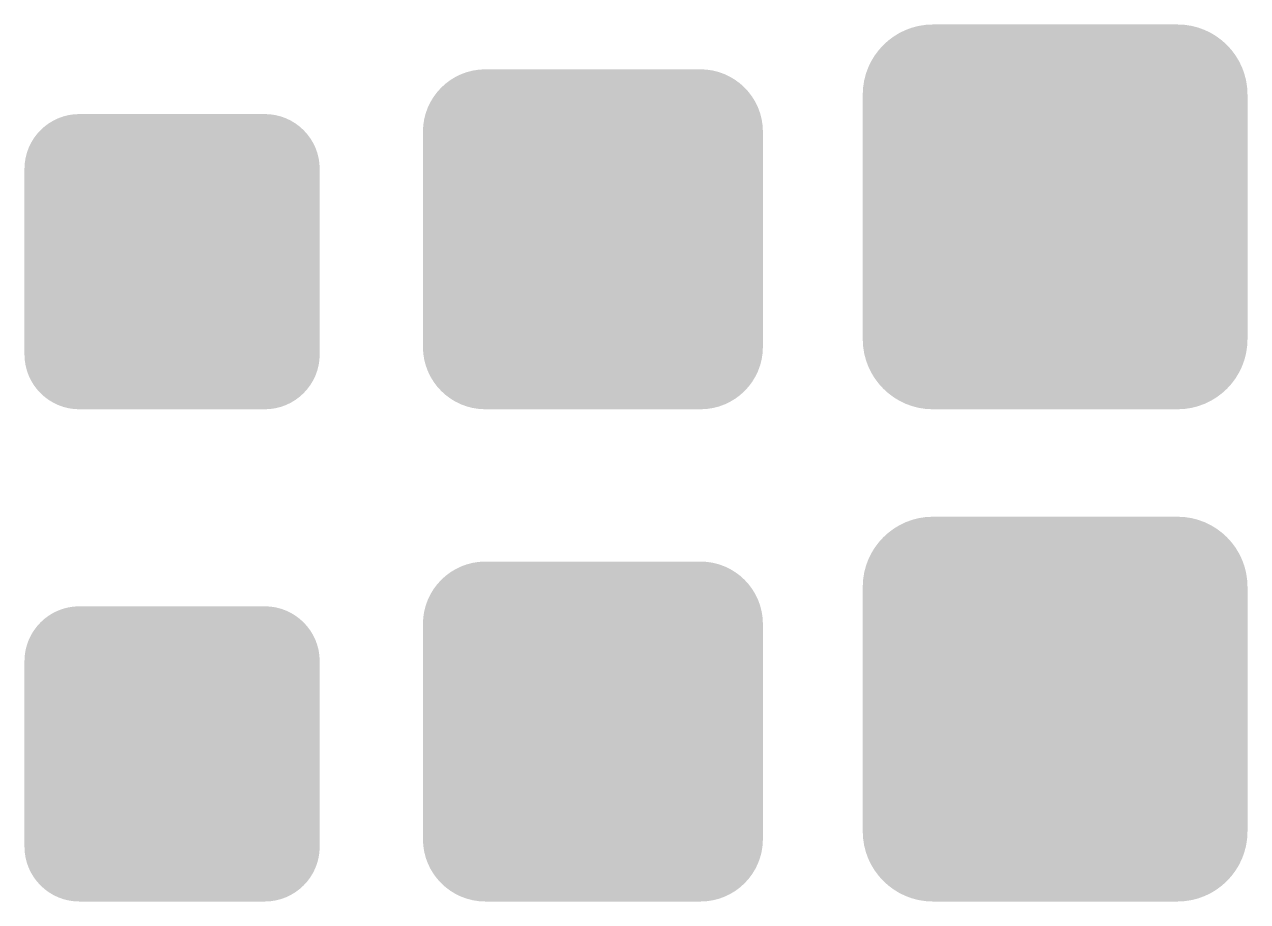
# Model space of a CAD drawing. Header units: millimetres. Extents: x 5277 to 6029, y 2052 to 2709.
# Drawn here: x 5574 to 5601.33, y 2502.63 to 2522.23 of the extents above; entities that cross this region are included whole.
import ezdxf

# ---------------------------------------------------------------- set-up
doc = ezdxf.new("R2010")
doc.units = ezdxf.units.MM
doc.layers.add('Manufacturing', color=7, linetype='CONTINUOUS', true_color=0x000000)

# ---------------------------------------------------------------- blocks, each defined once
blk = doc.blocks.new('602020105_план_мз')
at = {"layer": 'Manufacturing', "linetype": 'Continuous'}
h = blk.add_hatch(color=256, dxfattribs=at)
edge = h.paths.add_edge_path()
edge.add_spline(control_points=[(0, 0), (0, 0.675), (0.55, 1.225), (1.225, 1.225)], knot_values=[-1, -1, -1, -1, 0, 0, 0, 0], degree=3, periodic=0)
edge.add_line((1.225, 1.225), (5.372, 1.225))
edge.add_spline(control_points=[(5.372, 1.225), (6.047, 1.225), (6.598, 0.675), (6.598, 0)], knot_values=[-1, -1, -1, -1, 0, 0, 0, 0], degree=3, periodic=0)
edge.add_line((6.598, 0), (6.598, -4.147))
edge.add_spline(control_points=[(6.598, -4.147), (6.598, -4.822), (6.047, -5.372), (5.372, -5.372)], knot_values=[-1, -1, -1, -1, 0, 0, 0, 0], degree=3, periodic=0)
edge.add_line((5.372, -5.372), (1.225, -5.372))
edge.add_spline(control_points=[(1.225, -5.372), (0.55, -5.372), (0, -4.822), (0, -4.147)], knot_values=[-1, -1, -1, -1, 0, 0, 0, 0], degree=3, periodic=0)
edge.add_line((0, -4.147), (0, 0))
edge = h.paths.add_edge_path(flags=16)
edge.add_spline(control_points=[(0.313, -4.147), (0.313, -4.652), (0.72, -5.059), (1.225, -5.059)], knot_values=[-1, -1, -1, -1, 0, 0, 0, 0], degree=3, periodic=0)
edge.add_line((1.225, -5.059), (5.372, -5.059))
edge.add_spline(control_points=[(5.372, -5.059), (5.878, -5.059), (6.285, -4.652), (6.285, -4.147)], knot_values=[-1, -1, -1, -1, 0, 0, 0, 0], degree=3, periodic=0)
edge.add_line((6.285, -4.147), (6.285, 0))
edge.add_spline(control_points=[(6.285, 0), (6.285, 0.505), (5.878, 0.912), (5.372, 0.912)], knot_values=[-1, -1, -1, -1, 0, 0, 0, 0], degree=3, periodic=0)
edge.add_line((5.372, 0.912), (1.225, 0.912))
edge.add_spline(control_points=[(1.225, 0.912), (0.72, 0.912), (0.313, 0.505), (0.313, 0)], knot_values=[-1, -1, -1, -1, 0, 0, 0, 0], degree=3, periodic=0)
edge.add_line((0.313, 0), (0.313, -4.147))
at = {"layer": 'Manufacturing', "linetype": 'Continuous', "true_color": 0xff0000}
h = blk.add_hatch(color=1, dxfattribs=at)
edge = h.paths.add_edge_path()
edge.add_line((0.313, 0), (0.313, -4.147))
edge.add_spline(control_points=[(0.313, -4.147), (0.313, -4.652), (0.72, -5.059), (1.225, -5.059)], knot_values=[-1, -1, -1, -1, 0, 0, 0, 0], degree=3, periodic=0)
edge.add_line((1.225, -5.059), (5.372, -5.059))
edge.add_spline(control_points=[(5.372, -5.059), (5.878, -5.059), (6.285, -4.652), (6.285, -4.147)], knot_values=[-1, -1, -1, -1, 0, 0, 0, 0], degree=3, periodic=0)
edge.add_line((6.285, -4.147), (6.285, 0))
edge.add_spline(control_points=[(6.285, 0), (6.285, 0.505), (5.878, 0.912), (5.372, 0.912)], knot_values=[-1, -1, -1, -1, 0, 0, 0, 0], degree=3, periodic=0)
edge.add_line((5.372, 0.912), (1.225, 0.912))
edge.add_spline(control_points=[(1.225, 0.912), (0.72, 0.912), (0.313, 0.505), (0.313, 0)], knot_values=[-1, -1, -1, -1, 0, 0, 0, 0], degree=3, periodic=0)
at = {"layer": 'Manufacturing', "linetype": 'Continuous'}
h = blk.add_hatch(color=256, dxfattribs=at)
h.paths.add_polyline_path([(2.106, 0.486), (2.421, 0.415), (3.277, -0.323), (5.664, -2.342), (5.947, -2.577), (6.049, -2.727), (6.049, -3.457), (5.869, -3.449), (5.547, -3.041), (4.133, -3.041), (3.489, -2.499), (2.892, -3.221), (2.554, -2.946), (3.159, -2.224), (3.159, -2.216), (3.033, -2.114), (2.295, -1.493), (3.057, -0.59), (3.057, -0.582), (2.106, 0.18)])
h.paths.add_polyline_path([(0.536, -2.185), (2.083, -2.185), (2.083, -2.487), (2.083, -2.789), (2.083, -2.895), (2.083, -3.001), (1.941, -3.029), (1.698, -3.16), (1.596, -3.265), (1.494, -3.369), (1.368, -3.618), (1.345, -3.763), (0.536, -3.763)])
h.paths.add_polyline_path([(0.708, -2.373), (0.708, -3.111), (1.36, -3.111), (1.36, -2.373)], flags=16)
h.paths.add_polyline_path([(1.733, -3.378), (1.845, -3.265), (2.118, -3.151), (2.279, -3.151), (2.44, -3.151), (2.713, -3.265), (2.825, -3.378), (2.937, -3.492), (3.049, -3.763), (3.049, -3.92), (3.049, -4.077), (2.937, -4.348), (2.825, -4.462), (2.713, -4.576), (2.44, -4.69), (2.279, -4.69), (2.118, -4.69), (1.845, -4.576), (1.733, -4.462), (1.621, -4.348), (1.51, -4.077), (1.51, -3.92), (1.51, -3.763), (1.621, -3.492)])
h.paths.add_polyline_path([(2.613, -3.579), (2.544, -3.51), (2.377, -3.441), (2.279, -3.441), (2.181, -3.441), (2.012, -3.51), (1.941, -3.579), (1.871, -3.647), (1.8, -3.818), (1.8, -3.92), (1.8, -4.019), (1.869, -4.185), (1.938, -4.254), (2.006, -4.323), (2.177, -4.392), (2.279, -4.392), (2.377, -4.392), (2.544, -4.325), (2.613, -4.258), (2.682, -4.191), (2.75, -4.022), (2.75, -3.92), (2.75, -3.818), (2.682, -3.647)], flags=16)
h.paths.add_polyline_path([(4.514, -3.378), (4.626, -3.265), (4.899, -3.151), (5.06, -3.151), (5.221, -3.151), (5.494, -3.265), (5.605, -3.378), (5.717, -3.492), (5.829, -3.763), (5.829, -3.92), (5.829, -4.077), (5.717, -4.348), (5.605, -4.462), (5.494, -4.576), (5.221, -4.69), (5.06, -4.69), (4.899, -4.69), (4.626, -4.576), (4.514, -4.462), (4.402, -4.348), (4.29, -4.077), (4.29, -3.92), (4.29, -3.763), (4.402, -3.492)])
h.paths.add_polyline_path([(5.397, -3.579), (5.327, -3.51), (5.158, -3.441), (5.06, -3.441), (4.961, -3.441), (4.794, -3.51), (4.726, -3.579), (4.657, -3.647), (4.588, -3.818), (4.588, -3.92), (4.588, -4.022), (4.657, -4.191), (4.726, -4.258), (4.794, -4.325), (4.961, -4.392), (5.06, -4.392), (5.162, -4.392), (5.333, -4.323), (5.401, -4.254), (5.47, -4.185), (5.539, -4.019), (5.539, -3.92), (5.539, -3.818), (5.468, -3.647)], flags=16)
h.paths.add_polyline_path([(3.159, -3.426), (4.101, -3.426), (4.101, -4.022), (3.159, -4.022)])
blk = doc.blocks.new('602020105_план_рз')
at = {"layer": 'Manufacturing', "linetype": 'Continuous'}
h = blk.add_hatch(color=256, dxfattribs=at)
edge = h.paths.add_edge_path()
edge.add_spline(control_points=[(-0.095, -0.169), (-0.095, 0.599), (0.531, 1.225), (1.3, 1.225)], knot_values=[-1, -1, -1, -1, 0, 0, 0, 0], degree=3, periodic=0)
edge.add_line((1.3, 1.225), (6.108, 1.225))
edge.add_spline(control_points=[(6.108, 1.225), (6.877, 1.225), (7.503, 0.599), (7.503, -0.169)], knot_values=[-1, -1, -1, -1, 0, 0, 0, 0], degree=3, periodic=0)
edge.add_line((7.503, -0.169), (7.503, -4.978))
edge.add_spline(control_points=[(7.503, -4.978), (7.503, -5.747), (6.877, -6.372), (6.108, -6.372)], knot_values=[-1, -1, -1, -1, 0, 0, 0, 0], degree=3, periodic=0)
edge.add_line((6.108, -6.372), (1.3, -6.372))
edge.add_spline(control_points=[(1.3, -6.372), (0.531, -6.372), (-0.095, -5.747), (-0.095, -4.978)], knot_values=[-1, -1, -1, -1, 0, 0, 0, 0], degree=3, periodic=0)
edge.add_line((-0.095, -4.978), (-0.095, -0.169))
edge = h.paths.add_edge_path(flags=16)
edge.add_spline(control_points=[(0.218, -4.978), (0.218, -5.577), (0.701, -6.059), (1.3, -6.059)], knot_values=[-1, -1, -1, -1, 0, 0, 0, 0], degree=3, periodic=0)
edge.add_line((1.3, -6.059), (6.108, -6.059))
edge.add_spline(control_points=[(6.108, -6.059), (6.707, -6.059), (7.19, -5.577), (7.19, -4.978)], knot_values=[-1, -1, -1, -1, 0, 0, 0, 0], degree=3, periodic=0)
edge.add_line((7.19, -4.978), (7.19, -0.169))
edge.add_spline(control_points=[(7.19, -0.169), (7.19, 0.43), (6.707, 0.912), (6.108, 0.912)], knot_values=[-1, -1, -1, -1, 0, 0, 0, 0], degree=3, periodic=0)
edge.add_line((6.108, 0.912), (1.3, 0.912))
edge.add_spline(control_points=[(1.3, 0.912), (0.701, 0.912), (0.218, 0.43), (0.218, -0.169)], knot_values=[-1, -1, -1, -1, 0, 0, 0, 0], degree=3, periodic=0)
edge.add_line((0.218, -0.169), (0.218, -4.978))
at = {"layer": 'Manufacturing', "linetype": 'Continuous', "true_color": 0xff0000}
h = blk.add_hatch(color=1, dxfattribs=at)
edge = h.paths.add_edge_path()
edge.add_spline(control_points=[(0.218, -4.978), (0.218, -5.577), (0.701, -6.059), (1.3, -6.059)], knot_values=[-1, -1, -1, -1, 0, 0, 0, 0], degree=3, periodic=0)
edge.add_line((1.3, -6.059), (6.108, -6.059))
edge.add_spline(control_points=[(6.108, -6.059), (6.707, -6.059), (7.19, -5.577), (7.19, -4.978)], knot_values=[-1, -1, -1, -1, 0, 0, 0, 0], degree=3, periodic=0)
edge.add_line((7.19, -4.978), (7.19, -0.169))
edge.add_spline(control_points=[(7.19, -0.169), (7.19, 0.43), (6.707, 0.912), (6.108, 0.912)], knot_values=[-1, -1, -1, -1, 0, 0, 0, 0], degree=3, periodic=0)
edge.add_line((6.108, 0.912), (1.3, 0.912))
edge.add_spline(control_points=[(1.3, 0.912), (0.701, 0.912), (0.218, 0.43), (0.218, -0.169)], knot_values=[-1, -1, -1, -1, 0, 0, 0, 0], degree=3, periodic=0)
edge.add_line((0.218, -0.169), (0.218, -4.978))
at = {"layer": 'Manufacturing', "linetype": 'Continuous'}
h = blk.add_hatch(color=256, dxfattribs=at)
edge = h.paths.add_edge_path()
edge.add_line((0.426, -0.513), (0.426, -4.634))
edge.add_spline(control_points=[(0.426, -4.634), (0.426, -5.305), (0.973, -5.852), (1.644, -5.852)], knot_values=[0, 0, 0, 0, 1, 1, 1, 1], degree=3, periodic=0)
edge.add_line((1.644, -5.852), (5.765, -5.852))
edge.add_spline(control_points=[(5.765, -5.852), (6.435, -5.852), (6.983, -5.305), (6.983, -4.634)], knot_values=[0, 0, 0, 0, 1, 1, 1, 1], degree=3, periodic=0)
edge.add_line((6.983, -4.634), (6.983, -0.513))
edge.add_spline(control_points=[(6.983, -0.513), (6.983, 0.158), (6.435, 0.705), (5.765, 0.705)], knot_values=[0, 0, 0, 0, 1, 1, 1, 1], degree=3, periodic=0)
edge.add_line((5.765, 0.705), (1.644, 0.705))
edge.add_spline(control_points=[(1.644, 0.705), (0.973, 0.705), (0.426, 0.158), (0.426, -0.513)], knot_values=[0, 0, 0, 0, 1, 1, 1, 1], degree=3, periodic=0)
edge = h.paths.add_edge_path(flags=16)
edge.add_spline(control_points=[(0.737, -4.634), (0.737, -5.136), (1.142, -5.541), (1.644, -5.541)], knot_values=[-1, -1, -1, -1, 0, 0, 0, 0], degree=3, periodic=0)
edge.add_line((1.644, -5.541), (5.765, -5.541))
edge.add_spline(control_points=[(5.765, -5.541), (6.267, -5.541), (6.671, -5.136), (6.671, -4.634)], knot_values=[-1, -1, -1, -1, 0, 0, 0, 0], degree=3, periodic=0)
edge.add_line((6.671, -4.634), (6.671, -0.513))
edge.add_spline(control_points=[(6.671, -0.513), (6.671, -0.011), (6.267, 0.394), (5.765, 0.394)], knot_values=[-1, -1, -1, -1, 0, 0, 0, 0], degree=3, periodic=0)
edge.add_line((5.765, 0.394), (1.644, 0.394))
edge.add_spline(control_points=[(1.644, 0.394), (1.142, 0.394), (0.737, -0.011), (0.737, -0.513)], knot_values=[-1, -1, -1, -1, 0, 0, 0, 0], degree=3, periodic=0)
edge.add_line((0.737, -0.513), (0.737, -4.634))
h = blk.add_hatch(color=256, dxfattribs=at)
h.paths.add_polyline_path([(2.493, -0.027), (2.807, -0.098), (3.663, -0.836), (6.051, -2.855), (6.334, -3.09), (6.436, -3.239), (6.436, -3.97), (6.255, -3.962), (5.933, -3.554), (4.519, -3.554), (3.875, -3.012), (3.278, -3.734), (2.941, -3.459), (3.546, -2.737), (3.546, -2.729), (3.42, -2.627), (2.682, -2.006), (3.443, -1.103), (3.443, -1.095), (2.493, -0.333)])
h.paths.add_polyline_path([(0.922, -2.698), (2.469, -2.698), (2.469, -3), (2.469, -3.302), (2.469, -3.408), (2.469, -3.514), (2.328, -3.542), (2.085, -3.673), (1.983, -3.777), (1.88, -3.882), (1.755, -4.131), (1.731, -4.276), (0.922, -4.276)])
h.paths.add_polyline_path([(1.095, -2.886), (1.095, -3.624), (1.747, -3.624), (1.747, -2.886)], flags=16)
h.paths.add_polyline_path([(2.12, -3.891), (2.232, -3.777), (2.505, -3.664), (2.666, -3.664), (2.827, -3.664), (3.1, -3.777), (3.212, -3.891), (3.324, -4.005), (3.436, -4.276), (3.436, -4.433), (3.436, -4.59), (3.324, -4.861), (3.212, -4.975), (3.1, -5.089), (2.827, -5.203), (2.666, -5.203), (2.505, -5.203), (2.232, -5.089), (2.12, -4.975), (2.008, -4.861), (1.896, -4.59), (1.896, -4.433), (1.896, -4.276), (2.008, -4.005)])
h.paths.add_polyline_path([(3, -4.092), (2.931, -4.023), (2.764, -3.954), (2.666, -3.954), (2.568, -3.954), (2.399, -4.023), (2.328, -4.092), (2.257, -4.16), (2.187, -4.331), (2.187, -4.433), (2.187, -4.531), (2.255, -4.698), (2.324, -4.767), (2.393, -4.836), (2.564, -4.905), (2.666, -4.905), (2.764, -4.905), (2.931, -4.838), (3, -4.771), (3.068, -4.704), (3.137, -4.535), (3.137, -4.433), (3.137, -4.331), (3.068, -4.16)], flags=16)
h.paths.add_polyline_path([(4.9, -3.891), (5.012, -3.777), (5.285, -3.664), (5.446, -3.664), (5.607, -3.664), (5.88, -3.777), (5.992, -3.891), (6.104, -4.005), (6.216, -4.276), (6.216, -4.433), (6.216, -4.59), (6.104, -4.861), (5.992, -4.975), (5.88, -5.089), (5.607, -5.203), (5.446, -5.203), (5.285, -5.203), (5.012, -5.089), (4.9, -4.975), (4.788, -4.861), (4.676, -4.59), (4.676, -4.433), (4.676, -4.276), (4.788, -4.005)])
h.paths.add_polyline_path([(5.784, -4.092), (5.713, -4.023), (5.544, -3.954), (5.446, -3.954), (5.348, -3.954), (5.181, -4.023), (5.112, -4.092), (5.044, -4.16), (4.975, -4.331), (4.975, -4.433), (4.975, -4.535), (5.044, -4.704), (5.112, -4.771), (5.181, -4.838), (5.348, -4.905), (5.446, -4.905), (5.548, -4.905), (5.719, -4.836), (5.788, -4.767), (5.857, -4.698), (5.925, -4.531), (5.925, -4.433), (5.925, -4.331), (5.855, -4.16)], flags=16)
h.paths.add_polyline_path([(3.546, -3.939), (4.488, -3.939), (4.488, -4.535), (3.546, -4.535)])
blk = doc.blocks.new('602020105_план_фз')
at = {"layer": 'Manufacturing', "linetype": 'Continuous'}
h = blk.add_hatch(color=256, dxfattribs=at)
edge = h.paths.add_edge_path()
edge.add_spline(control_points=[(-0.266, -0.339), (-0.266, 0.523), (0.438, 1.227), (1.3, 1.227)], knot_values=[-1, -1, -1, -1, 0, 0, 0, 0], degree=3, periodic=0)
edge.add_line((1.3, 1.227), (6.769, 1.227))
edge.add_spline(control_points=[(6.769, 1.227), (7.632, 1.227), (8.333, 0.523), (8.333, -0.339)], knot_values=[-1, -1, -1, -1, 0, 0, 0, 0], degree=3, periodic=0)
edge.add_line((8.333, -0.339), (8.333, -5.806))
edge.add_spline(control_points=[(8.333, -5.806), (8.333, -6.669), (7.632, -7.372), (6.769, -7.372)], knot_values=[-1, -1, -1, -1, 0, 0, 0, 0], degree=3, periodic=0)
edge.add_line((6.769, -7.372), (1.3, -7.372))
edge.add_spline(control_points=[(1.3, -7.372), (0.438, -7.372), (-0.266, -6.669), (-0.266, -5.806)], knot_values=[-1, -1, -1, -1, 0, 0, 0, 0], degree=3, periodic=0)
edge.add_line((-0.266, -5.806), (-0.266, -0.339))
edge = h.paths.add_edge_path(flags=16)
edge.add_spline(control_points=[(0.047, -5.806), (0.047, -6.5), (0.606, -7.059), (1.3, -7.059)], knot_values=[-1, -1, -1, -1, 0, 0, 0, 0], degree=3, periodic=0)
edge.add_line((1.3, -7.059), (6.769, -7.059))
edge.add_spline(control_points=[(6.769, -7.059), (7.463, -7.059), (8.022, -6.5), (8.022, -5.806)], knot_values=[-1, -1, -1, -1, 0, 0, 0, 0], degree=3, periodic=0)
edge.add_line((8.022, -5.806), (8.022, -0.339))
edge.add_spline(control_points=[(8.022, -0.339), (8.022, 0.355), (7.463, 0.914), (6.769, 0.914)], knot_values=[-1, -1, -1, -1, 0, 0, 0, 0], degree=3, periodic=0)
edge.add_line((6.769, 0.914), (1.3, 0.914))
edge.add_spline(control_points=[(1.3, 0.914), (0.606, 0.914), (0.047, 0.355), (0.047, -0.339)], knot_values=[-1, -1, -1, -1, 0, 0, 0, 0], degree=3, periodic=0)
edge.add_line((0.047, -0.339), (0.047, -5.806))
at = {"layer": 'Manufacturing', "linetype": 'Continuous', "true_color": 0xff0000}
h = blk.add_hatch(color=1, dxfattribs=at)
edge = h.paths.add_edge_path()
edge.add_spline(control_points=[(0.047, -5.806), (0.047, -6.5), (0.606, -7.059), (1.3, -7.059)], knot_values=[-1, -1, -1, -1, 0, 0, 0, 0], degree=3, periodic=0)
edge.add_line((1.3, -7.059), (6.769, -7.059))
edge.add_spline(control_points=[(6.769, -7.059), (7.463, -7.059), (8.022, -6.5), (8.022, -5.806)], knot_values=[-1, -1, -1, -1, 0, 0, 0, 0], degree=3, periodic=0)
edge.add_line((8.022, -5.806), (8.022, -0.339))
edge.add_spline(control_points=[(8.022, -0.339), (8.022, 0.355), (7.463, 0.914), (6.769, 0.914)], knot_values=[-1, -1, -1, -1, 0, 0, 0, 0], degree=3, periodic=0)
edge.add_line((6.769, 0.914), (1.3, 0.914))
edge.add_spline(control_points=[(1.3, 0.914), (0.606, 0.914), (0.047, 0.355), (0.047, -0.339)], knot_values=[-1, -1, -1, -1, 0, 0, 0, 0], degree=3, periodic=0)
edge.add_line((0.047, -0.339), (0.047, -5.806))
at = {"layer": 'Manufacturing', "linetype": 'Continuous'}
h = blk.add_hatch(color=256, dxfattribs=at)
edge = h.paths.add_edge_path()
edge.add_line((0.252, -0.679), (0.252, -5.464))
edge.add_spline(control_points=[(0.252, -5.464), (0.252, -6.23), (0.877, -6.854), (1.642, -6.854)], knot_values=[0, 0, 0, 0, 1, 1, 1, 1], degree=3, periodic=0)
edge.add_line((1.642, -6.854), (6.427, -6.854))
edge.add_spline(control_points=[(6.427, -6.854), (7.193, -6.854), (7.815, -6.23), (7.815, -5.464)], knot_values=[0, 0, 0, 0, 1, 1, 1, 1], degree=3, periodic=0)
edge.add_line((7.815, -5.464), (7.815, -0.679))
edge.add_spline(control_points=[(7.815, -0.679), (7.815, 0.086), (7.193, 0.709), (6.427, 0.709)], knot_values=[0, 0, 0, 0, 1, 1, 1, 1], degree=3, periodic=0)
edge.add_line((6.427, 0.709), (1.642, 0.709))
edge.add_spline(control_points=[(1.642, 0.709), (0.877, 0.709), (0.252, 0.086), (0.252, -0.679)], knot_values=[0, 0, 0, 0, 1, 1, 1, 1], degree=3, periodic=0)
edge = h.paths.add_edge_path(flags=16)
edge.add_line((0.565, -0.679), (0.565, -5.464))
edge.add_spline(control_points=[(0.565, -5.464), (0.565, -6.06), (1.046, -6.541), (1.642, -6.541)], knot_values=[-1, -1, -1, -1, 0, 0, 0, 0], degree=3, periodic=0)
edge.add_line((1.642, -6.541), (6.427, -6.541))
edge.add_spline(control_points=[(6.427, -6.541), (7.024, -6.541), (7.502, -6.06), (7.502, -5.464)], knot_values=[-1, -1, -1, -1, 0, 0, 0, 0], degree=3, periodic=0)
edge.add_line((7.502, -5.464), (7.502, -0.679))
edge.add_spline(control_points=[(7.502, -0.679), (7.502, -0.083), (7.024, 0.396), (6.427, 0.396)], knot_values=[-1, -1, -1, -1, 0, 0, 0, 0], degree=3, periodic=0)
edge.add_line((6.427, 0.396), (1.642, 0.396))
edge.add_spline(control_points=[(1.642, 0.396), (1.046, 0.396), (0.565, -0.083), (0.565, -0.679)], knot_values=[-1, -1, -1, -1, 0, 0, 0, 0], degree=3, periodic=0)
h = blk.add_hatch(color=256, dxfattribs=at)
edge = h.paths.add_edge_path()
edge.add_line((0.77, -1.021), (0.77, -5.124))
edge.add_spline(control_points=[(0.77, -5.124), (0.77, -5.792), (1.314, -6.336), (1.982, -6.336)], knot_values=[0, 0, 0, 0, 1, 1, 1, 1], degree=3, periodic=0)
edge.add_line((1.982, -6.336), (6.085, -6.336))
edge.add_spline(control_points=[(6.085, -6.336), (6.753, -6.336), (7.297, -5.792), (7.297, -5.124)], knot_values=[0, 0, 0, 0, 1, 1, 1, 1], degree=3, periodic=0)
edge.add_line((7.297, -5.124), (7.297, -1.021))
edge.add_spline(control_points=[(7.297, -1.021), (7.297, -0.353), (6.753, 0.191), (6.085, 0.191)], knot_values=[0, 0, 0, 0, 1, 1, 1, 1], degree=3, periodic=0)
edge.add_line((6.085, 0.191), (1.982, 0.191))
edge.add_spline(control_points=[(1.982, 0.191), (1.314, 0.191), (0.77, -0.353), (0.77, -1.021)], knot_values=[0, 0, 0, 0, 1, 1, 1, 1], degree=3, periodic=0)
edge = h.paths.add_edge_path(flags=16)
edge.add_line((1.081, -1.021), (1.081, -5.124))
edge.add_spline(control_points=[(1.081, -5.124), (1.081, -5.624), (1.482, -6.025), (1.982, -6.025)], knot_values=[-1, -1, -1, -1, 0, 0, 0, 0], degree=3, periodic=0)
edge.add_line((1.982, -6.025), (6.085, -6.025))
edge.add_spline(control_points=[(6.085, -6.025), (6.585, -6.025), (6.986, -5.624), (6.986, -5.124)], knot_values=[-1, -1, -1, -1, 0, 0, 0, 0], degree=3, periodic=0)
edge.add_line((6.986, -5.124), (6.986, -1.021))
edge.add_spline(control_points=[(6.986, -1.021), (6.986, -0.521), (6.585, -0.12), (6.085, -0.12)], knot_values=[-1, -1, -1, -1, 0, 0, 0, 0], degree=3, periodic=0)
edge.add_line((6.085, -0.12), (1.982, -0.12))
edge.add_spline(control_points=[(1.982, -0.12), (1.482, -0.12), (1.081, -0.521), (1.081, -1.021)], knot_values=[-1, -1, -1, -1, 0, 0, 0, 0], degree=3, periodic=0)
h = blk.add_hatch(color=256, dxfattribs=at)
h.paths.add_polyline_path([(2.807, -0.535), (3.122, -0.606), (3.978, -1.344), (6.365, -3.362), (6.648, -3.598), (6.75, -3.747), (6.75, -4.478), (6.57, -4.47), (6.248, -4.061), (4.834, -4.061), (4.19, -3.52), (3.593, -4.242), (3.255, -3.967), (3.86, -3.245), (3.86, -3.237), (3.734, -3.135), (2.996, -2.514), (3.758, -1.611), (3.758, -1.603), (2.807, -0.841)])
h.paths.add_polyline_path([(1.237, -3.205), (2.784, -3.205), (2.784, -3.508), (2.784, -3.81), (2.784, -3.916), (2.784, -4.022), (2.643, -4.05), (2.399, -4.181), (2.297, -4.285), (2.195, -4.389), (2.069, -4.639), (2.046, -4.784), (1.237, -4.784)])
h.paths.add_polyline_path([(1.409, -3.394), (1.409, -4.132), (2.061, -4.132), (2.061, -3.394)], flags=16)
h.paths.add_polyline_path([(2.434, -4.399), (2.546, -4.285), (2.819, -4.171), (2.98, -4.171), (3.141, -4.171), (3.414, -4.285), (3.526, -4.399), (3.638, -4.513), (3.75, -4.784), (3.75, -4.941), (3.75, -5.098), (3.638, -5.369), (3.526, -5.483), (3.414, -5.597), (3.141, -5.711), (2.98, -5.711), (2.819, -5.711), (2.546, -5.597), (2.434, -5.483), (2.322, -5.369), (2.211, -5.098), (2.211, -4.941), (2.211, -4.784), (2.322, -4.513)])
h.paths.add_polyline_path([(3.314, -4.6), (3.245, -4.531), (3.078, -4.462), (2.98, -4.462), (2.882, -4.462), (2.713, -4.531), (2.643, -4.6), (2.572, -4.668), (2.501, -4.839), (2.501, -4.941), (2.501, -5.039), (2.57, -5.206), (2.639, -5.275), (2.707, -5.344), (2.878, -5.412), (2.98, -5.412), (3.078, -5.412), (3.245, -5.346), (3.314, -5.279), (3.383, -5.212), (3.451, -5.043), (3.451, -4.941), (3.451, -4.839), (3.383, -4.668)], flags=16)
h.paths.add_polyline_path([(5.215, -4.399), (5.327, -4.285), (5.6, -4.171), (5.761, -4.171), (5.922, -4.171), (6.195, -4.285), (6.306, -4.399), (6.418, -4.513), (6.53, -4.784), (6.53, -4.941), (6.53, -5.098), (6.418, -5.369), (6.306, -5.483), (6.195, -5.597), (5.922, -5.711), (5.761, -5.711), (5.6, -5.711), (5.327, -5.597), (5.215, -5.483), (5.103, -5.369), (4.991, -5.098), (4.991, -4.941), (4.991, -4.784), (5.103, -4.513)])
h.paths.add_polyline_path([(6.098, -4.6), (6.028, -4.531), (5.859, -4.462), (5.761, -4.462), (5.662, -4.462), (5.496, -4.531), (5.427, -4.6), (5.358, -4.668), (5.289, -4.839), (5.289, -4.941), (5.289, -5.043), (5.358, -5.212), (5.427, -5.279), (5.496, -5.346), (5.662, -5.412), (5.761, -5.412), (5.863, -5.412), (6.034, -5.344), (6.102, -5.275), (6.171, -5.206), (6.24, -5.039), (6.24, -4.941), (6.24, -4.839), (6.169, -4.668)], flags=16)
h.paths.add_polyline_path([(3.86, -4.446), (4.802, -4.446), (4.802, -5.043), (3.86, -5.043)])
blk = doc.blocks.new('602020105_рек_мз')
at = {"layer": 'Manufacturing', "linetype": 'Continuous'}
h = blk.add_hatch(color=256, dxfattribs=at)
edge = h.paths.add_edge_path()
edge.add_spline(control_points=[(0, 0), (0, 0.675), (0.55, 1.225), (1.225, 1.225)], knot_values=[-1, -1, -1, -1, 0, 0, 0, 0], degree=3, periodic=0)
edge.add_line((1.225, 1.225), (5.372, 1.225))
edge.add_spline(control_points=[(5.372, 1.225), (6.047, 1.225), (6.598, 0.675), (6.598, 0)], knot_values=[-1, -1, -1, -1, 0, 0, 0, 0], degree=3, periodic=0)
edge.add_line((6.598, 0), (6.598, -4.147))
edge.add_spline(control_points=[(6.598, -4.147), (6.598, -4.822), (6.047, -5.372), (5.372, -5.372)], knot_values=[-1, -1, -1, -1, 0, 0, 0, 0], degree=3, periodic=0)
edge.add_line((5.372, -5.372), (1.225, -5.372))
edge.add_spline(control_points=[(1.225, -5.372), (0.55, -5.372), (0, -4.822), (0, -4.147)], knot_values=[-1, -1, -1, -1, 0, 0, 0, 0], degree=3, periodic=0)
edge.add_line((0, -4.147), (0, 0))
edge = h.paths.add_edge_path(flags=16)
edge.add_spline(control_points=[(0.313, -4.147), (0.313, -4.652), (0.72, -5.059), (1.225, -5.059)], knot_values=[-1, -1, -1, -1, 0, 0, 0, 0], degree=3, periodic=0)
edge.add_line((1.225, -5.059), (5.372, -5.059))
edge.add_spline(control_points=[(5.372, -5.059), (5.878, -5.059), (6.285, -4.652), (6.285, -4.147)], knot_values=[-1, -1, -1, -1, 0, 0, 0, 0], degree=3, periodic=0)
edge.add_line((6.285, -4.147), (6.285, 0))
edge.add_spline(control_points=[(6.285, 0), (6.285, 0.505), (5.878, 0.912), (5.372, 0.912)], knot_values=[-1, -1, -1, -1, 0, 0, 0, 0], degree=3, periodic=0)
edge.add_line((5.372, 0.912), (1.225, 0.912))
edge.add_spline(control_points=[(1.225, 0.912), (0.72, 0.912), (0.313, 0.505), (0.313, 0)], knot_values=[-1, -1, -1, -1, 0, 0, 0, 0], degree=3, periodic=0)
edge.add_line((0.313, 0), (0.313, -4.147))
at = {"layer": 'Manufacturing', "linetype": 'Continuous', "true_color": 0xffff00}
h = blk.add_hatch(color=2, dxfattribs=at)
edge = h.paths.add_edge_path()
edge.add_line((0.313, 0), (0.313, -4.147))
edge.add_spline(control_points=[(0.313, -4.147), (0.313, -4.652), (0.72, -5.059), (1.225, -5.059)], knot_values=[-1, -1, -1, -1, 0, 0, 0, 0], degree=3, periodic=0)
edge.add_line((1.225, -5.059), (5.372, -5.059))
edge.add_spline(control_points=[(5.372, -5.059), (5.878, -5.059), (6.285, -4.652), (6.285, -4.147)], knot_values=[-1, -1, -1, -1, 0, 0, 0, 0], degree=3, periodic=0)
edge.add_line((6.285, -4.147), (6.285, 0))
edge.add_spline(control_points=[(6.285, 0), (6.285, 0.505), (5.878, 0.912), (5.372, 0.912)], knot_values=[-1, -1, -1, -1, 0, 0, 0, 0], degree=3, periodic=0)
edge.add_line((5.372, 0.912), (1.225, 0.912))
edge.add_spline(control_points=[(1.225, 0.912), (0.72, 0.912), (0.313, 0.505), (0.313, 0)], knot_values=[-1, -1, -1, -1, 0, 0, 0, 0], degree=3, periodic=0)
at = {"layer": 'Manufacturing', "linetype": 'Continuous'}
h = blk.add_hatch(color=256, dxfattribs=at)
h.paths.add_polyline_path([(2.106, 0.486), (2.421, 0.415), (3.277, -0.323), (5.664, -2.342), (5.947, -2.577), (6.049, -2.727), (6.049, -3.457), (5.869, -3.449), (5.547, -3.041), (4.133, -3.041), (3.489, -2.499), (2.892, -3.221), (2.554, -2.946), (3.159, -2.224), (3.159, -2.216), (3.033, -2.114), (2.295, -1.493), (3.057, -0.59), (3.057, -0.582), (2.106, 0.18)])
h.paths.add_polyline_path([(0.536, -2.185), (2.083, -2.185), (2.083, -2.487), (2.083, -2.789), (2.083, -2.895), (2.083, -3.001), (1.941, -3.029), (1.698, -3.16), (1.596, -3.265), (1.494, -3.369), (1.368, -3.618), (1.345, -3.763), (0.536, -3.763)])
h.paths.add_polyline_path([(0.708, -2.373), (0.708, -3.111), (1.36, -3.111), (1.36, -2.373)], flags=16)
h.paths.add_polyline_path([(1.733, -3.378), (1.845, -3.265), (2.118, -3.151), (2.279, -3.151), (2.44, -3.151), (2.713, -3.265), (2.825, -3.378), (2.937, -3.492), (3.049, -3.763), (3.049, -3.92), (3.049, -4.077), (2.937, -4.348), (2.825, -4.462), (2.713, -4.576), (2.44, -4.69), (2.279, -4.69), (2.118, -4.69), (1.845, -4.576), (1.733, -4.462), (1.621, -4.348), (1.51, -4.077), (1.51, -3.92), (1.51, -3.763), (1.621, -3.492)])
h.paths.add_polyline_path([(2.613, -3.579), (2.544, -3.51), (2.377, -3.441), (2.279, -3.441), (2.181, -3.441), (2.012, -3.51), (1.941, -3.579), (1.871, -3.647), (1.8, -3.818), (1.8, -3.92), (1.8, -4.019), (1.869, -4.185), (1.938, -4.254), (2.006, -4.323), (2.177, -4.392), (2.279, -4.392), (2.377, -4.392), (2.544, -4.325), (2.613, -4.258), (2.682, -4.191), (2.75, -4.022), (2.75, -3.92), (2.75, -3.818), (2.682, -3.647)], flags=16)
h.paths.add_polyline_path([(4.514, -3.378), (4.626, -3.265), (4.899, -3.151), (5.06, -3.151), (5.221, -3.151), (5.494, -3.265), (5.605, -3.378), (5.717, -3.492), (5.829, -3.763), (5.829, -3.92), (5.829, -4.077), (5.717, -4.348), (5.605, -4.462), (5.494, -4.576), (5.221, -4.69), (5.06, -4.69), (4.899, -4.69), (4.626, -4.576), (4.514, -4.462), (4.402, -4.348), (4.29, -4.077), (4.29, -3.92), (4.29, -3.763), (4.402, -3.492)])
h.paths.add_polyline_path([(5.397, -3.579), (5.327, -3.51), (5.158, -3.441), (5.06, -3.441), (4.961, -3.441), (4.794, -3.51), (4.726, -3.579), (4.657, -3.647), (4.588, -3.818), (4.588, -3.92), (4.588, -4.022), (4.657, -4.191), (4.726, -4.258), (4.794, -4.325), (4.961, -4.392), (5.06, -4.392), (5.162, -4.392), (5.333, -4.323), (5.401, -4.254), (5.47, -4.185), (5.539, -4.019), (5.539, -3.92), (5.539, -3.818), (5.468, -3.647)], flags=16)
h.paths.add_polyline_path([(3.159, -3.426), (4.101, -3.426), (4.101, -4.022), (3.159, -4.022)])
blk = doc.blocks.new('602020105_рек_рз')
at = {"layer": 'Manufacturing', "linetype": 'Continuous'}
h = blk.add_hatch(color=256, dxfattribs=at)
edge = h.paths.add_edge_path()
edge.add_spline(control_points=[(-0.095, -0.169), (-0.095, 0.599), (0.531, 1.225), (1.3, 1.225)], knot_values=[-1, -1, -1, -1, 0, 0, 0, 0], degree=3, periodic=0)
edge.add_line((1.3, 1.225), (6.108, 1.225))
edge.add_spline(control_points=[(6.108, 1.225), (6.877, 1.225), (7.503, 0.599), (7.503, -0.169)], knot_values=[-1, -1, -1, -1, 0, 0, 0, 0], degree=3, periodic=0)
edge.add_line((7.503, -0.169), (7.503, -4.978))
edge.add_spline(control_points=[(7.503, -4.978), (7.503, -5.747), (6.877, -6.372), (6.108, -6.372)], knot_values=[-1, -1, -1, -1, 0, 0, 0, 0], degree=3, periodic=0)
edge.add_line((6.108, -6.372), (1.3, -6.372))
edge.add_spline(control_points=[(1.3, -6.372), (0.531, -6.372), (-0.095, -5.747), (-0.095, -4.978)], knot_values=[-1, -1, -1, -1, 0, 0, 0, 0], degree=3, periodic=0)
edge.add_line((-0.095, -4.978), (-0.095, -0.169))
edge = h.paths.add_edge_path(flags=16)
edge.add_spline(control_points=[(0.218, -4.978), (0.218, -5.577), (0.701, -6.059), (1.3, -6.059)], knot_values=[-1, -1, -1, -1, 0, 0, 0, 0], degree=3, periodic=0)
edge.add_line((1.3, -6.059), (6.108, -6.059))
edge.add_spline(control_points=[(6.108, -6.059), (6.707, -6.059), (7.19, -5.577), (7.19, -4.978)], knot_values=[-1, -1, -1, -1, 0, 0, 0, 0], degree=3, periodic=0)
edge.add_line((7.19, -4.978), (7.19, -0.169))
edge.add_spline(control_points=[(7.19, -0.169), (7.19, 0.43), (6.707, 0.912), (6.108, 0.912)], knot_values=[-1, -1, -1, -1, 0, 0, 0, 0], degree=3, periodic=0)
edge.add_line((6.108, 0.912), (1.3, 0.912))
edge.add_spline(control_points=[(1.3, 0.912), (0.701, 0.912), (0.218, 0.43), (0.218, -0.169)], knot_values=[-1, -1, -1, -1, 0, 0, 0, 0], degree=3, periodic=0)
edge.add_line((0.218, -0.169), (0.218, -4.978))
at = {"layer": 'Manufacturing', "linetype": 'Continuous', "true_color": 0xffff00}
h = blk.add_hatch(color=2, dxfattribs=at)
edge = h.paths.add_edge_path()
edge.add_spline(control_points=[(0.218, -4.978), (0.218, -5.577), (0.701, -6.059), (1.3, -6.059)], knot_values=[-1, -1, -1, -1, 0, 0, 0, 0], degree=3, periodic=0)
edge.add_line((1.3, -6.059), (6.108, -6.059))
edge.add_spline(control_points=[(6.108, -6.059), (6.707, -6.059), (7.19, -5.577), (7.19, -4.978)], knot_values=[-1, -1, -1, -1, 0, 0, 0, 0], degree=3, periodic=0)
edge.add_line((7.19, -4.978), (7.19, -0.169))
edge.add_spline(control_points=[(7.19, -0.169), (7.19, 0.43), (6.707, 0.912), (6.108, 0.912)], knot_values=[-1, -1, -1, -1, 0, 0, 0, 0], degree=3, periodic=0)
edge.add_line((6.108, 0.912), (1.3, 0.912))
edge.add_spline(control_points=[(1.3, 0.912), (0.701, 0.912), (0.218, 0.43), (0.218, -0.169)], knot_values=[-1, -1, -1, -1, 0, 0, 0, 0], degree=3, periodic=0)
edge.add_line((0.218, -0.169), (0.218, -4.978))
at = {"layer": 'Manufacturing', "linetype": 'Continuous'}
h = blk.add_hatch(color=256, dxfattribs=at)
edge = h.paths.add_edge_path()
edge.add_line((0.426, -0.513), (0.426, -4.634))
edge.add_spline(control_points=[(0.426, -4.634), (0.426, -5.305), (0.973, -5.852), (1.644, -5.852)], knot_values=[0, 0, 0, 0, 1, 1, 1, 1], degree=3, periodic=0)
edge.add_line((1.644, -5.852), (5.765, -5.852))
edge.add_spline(control_points=[(5.765, -5.852), (6.435, -5.852), (6.983, -5.305), (6.983, -4.634)], knot_values=[0, 0, 0, 0, 1, 1, 1, 1], degree=3, periodic=0)
edge.add_line((6.983, -4.634), (6.983, -0.513))
edge.add_spline(control_points=[(6.983, -0.513), (6.983, 0.158), (6.435, 0.705), (5.765, 0.705)], knot_values=[0, 0, 0, 0, 1, 1, 1, 1], degree=3, periodic=0)
edge.add_line((5.765, 0.705), (1.644, 0.705))
edge.add_spline(control_points=[(1.644, 0.705), (0.973, 0.705), (0.426, 0.158), (0.426, -0.513)], knot_values=[0, 0, 0, 0, 1, 1, 1, 1], degree=3, periodic=0)
edge = h.paths.add_edge_path(flags=16)
edge.add_spline(control_points=[(0.737, -4.634), (0.737, -5.136), (1.142, -5.541), (1.644, -5.541)], knot_values=[-1, -1, -1, -1, 0, 0, 0, 0], degree=3, periodic=0)
edge.add_line((1.644, -5.541), (5.765, -5.541))
edge.add_spline(control_points=[(5.765, -5.541), (6.267, -5.541), (6.671, -5.136), (6.671, -4.634)], knot_values=[-1, -1, -1, -1, 0, 0, 0, 0], degree=3, periodic=0)
edge.add_line((6.671, -4.634), (6.671, -0.513))
edge.add_spline(control_points=[(6.671, -0.513), (6.671, -0.011), (6.267, 0.394), (5.765, 0.394)], knot_values=[-1, -1, -1, -1, 0, 0, 0, 0], degree=3, periodic=0)
edge.add_line((5.765, 0.394), (1.644, 0.394))
edge.add_spline(control_points=[(1.644, 0.394), (1.142, 0.394), (0.737, -0.011), (0.737, -0.513)], knot_values=[-1, -1, -1, -1, 0, 0, 0, 0], degree=3, periodic=0)
edge.add_line((0.737, -0.513), (0.737, -4.634))
h = blk.add_hatch(color=256, dxfattribs=at)
h.paths.add_polyline_path([(2.493, -0.027), (2.807, -0.098), (3.663, -0.836), (6.051, -2.855), (6.334, -3.09), (6.436, -3.239), (6.436, -3.97), (6.255, -3.962), (5.933, -3.554), (4.519, -3.554), (3.875, -3.012), (3.278, -3.734), (2.941, -3.459), (3.546, -2.737), (3.546, -2.729), (3.42, -2.627), (2.682, -2.006), (3.443, -1.103), (3.443, -1.095), (2.493, -0.333)])
h.paths.add_polyline_path([(0.922, -2.698), (2.469, -2.698), (2.469, -3), (2.469, -3.302), (2.469, -3.408), (2.469, -3.514), (2.328, -3.542), (2.085, -3.673), (1.983, -3.777), (1.88, -3.882), (1.755, -4.131), (1.731, -4.276), (0.922, -4.276)])
h.paths.add_polyline_path([(1.095, -2.886), (1.095, -3.624), (1.747, -3.624), (1.747, -2.886)], flags=16)
h.paths.add_polyline_path([(2.12, -3.891), (2.232, -3.777), (2.505, -3.664), (2.666, -3.664), (2.827, -3.664), (3.1, -3.777), (3.212, -3.891), (3.324, -4.005), (3.436, -4.276), (3.436, -4.433), (3.436, -4.59), (3.324, -4.861), (3.212, -4.975), (3.1, -5.089), (2.827, -5.203), (2.666, -5.203), (2.505, -5.203), (2.232, -5.089), (2.12, -4.975), (2.008, -4.861), (1.896, -4.59), (1.896, -4.433), (1.896, -4.276), (2.008, -4.005)])
h.paths.add_polyline_path([(3, -4.092), (2.931, -4.023), (2.764, -3.954), (2.666, -3.954), (2.568, -3.954), (2.399, -4.023), (2.328, -4.092), (2.257, -4.16), (2.187, -4.331), (2.187, -4.433), (2.187, -4.531), (2.255, -4.698), (2.324, -4.767), (2.393, -4.836), (2.564, -4.905), (2.666, -4.905), (2.764, -4.905), (2.931, -4.838), (3, -4.771), (3.068, -4.704), (3.137, -4.535), (3.137, -4.433), (3.137, -4.331), (3.068, -4.16)], flags=16)
h.paths.add_polyline_path([(4.9, -3.891), (5.012, -3.777), (5.285, -3.664), (5.446, -3.664), (5.607, -3.664), (5.88, -3.777), (5.992, -3.891), (6.104, -4.005), (6.216, -4.276), (6.216, -4.433), (6.216, -4.59), (6.104, -4.861), (5.992, -4.975), (5.88, -5.089), (5.607, -5.203), (5.446, -5.203), (5.285, -5.203), (5.012, -5.089), (4.9, -4.975), (4.788, -4.861), (4.676, -4.59), (4.676, -4.433), (4.676, -4.276), (4.788, -4.005)])
h.paths.add_polyline_path([(5.784, -4.092), (5.713, -4.023), (5.544, -3.954), (5.446, -3.954), (5.348, -3.954), (5.181, -4.023), (5.112, -4.092), (5.044, -4.16), (4.975, -4.331), (4.975, -4.433), (4.975, -4.535), (5.044, -4.704), (5.112, -4.771), (5.181, -4.838), (5.348, -4.905), (5.446, -4.905), (5.548, -4.905), (5.719, -4.836), (5.788, -4.767), (5.857, -4.698), (5.925, -4.531), (5.925, -4.433), (5.925, -4.331), (5.855, -4.16)], flags=16)
h.paths.add_polyline_path([(3.546, -3.939), (4.488, -3.939), (4.488, -4.535), (3.546, -4.535)])
blk = doc.blocks.new('602020105_рек_фз')
at = {"layer": 'Manufacturing', "linetype": 'Continuous'}
h = blk.add_hatch(color=256, dxfattribs=at)
edge = h.paths.add_edge_path()
edge.add_spline(control_points=[(-0.266, -0.339), (-0.266, 0.523), (0.438, 1.227), (1.3, 1.227)], knot_values=[-1, -1, -1, -1, 0, 0, 0, 0], degree=3, periodic=0)
edge.add_line((1.3, 1.227), (6.769, 1.227))
edge.add_spline(control_points=[(6.769, 1.227), (7.632, 1.227), (8.333, 0.523), (8.333, -0.339)], knot_values=[-1, -1, -1, -1, 0, 0, 0, 0], degree=3, periodic=0)
edge.add_line((8.333, -0.339), (8.333, -5.806))
edge.add_spline(control_points=[(8.333, -5.806), (8.333, -6.669), (7.632, -7.372), (6.769, -7.372)], knot_values=[-1, -1, -1, -1, 0, 0, 0, 0], degree=3, periodic=0)
edge.add_line((6.769, -7.372), (1.3, -7.372))
edge.add_spline(control_points=[(1.3, -7.372), (0.438, -7.372), (-0.266, -6.669), (-0.266, -5.806)], knot_values=[-1, -1, -1, -1, 0, 0, 0, 0], degree=3, periodic=0)
edge.add_line((-0.266, -5.806), (-0.266, -0.339))
edge = h.paths.add_edge_path(flags=16)
edge.add_spline(control_points=[(0.047, -5.806), (0.047, -6.5), (0.606, -7.059), (1.3, -7.059)], knot_values=[-1, -1, -1, -1, 0, 0, 0, 0], degree=3, periodic=0)
edge.add_line((1.3, -7.059), (6.769, -7.059))
edge.add_spline(control_points=[(6.769, -7.059), (7.463, -7.059), (8.022, -6.5), (8.022, -5.806)], knot_values=[-1, -1, -1, -1, 0, 0, 0, 0], degree=3, periodic=0)
edge.add_line((8.022, -5.806), (8.022, -0.339))
edge.add_spline(control_points=[(8.022, -0.339), (8.022, 0.355), (7.463, 0.914), (6.769, 0.914)], knot_values=[-1, -1, -1, -1, 0, 0, 0, 0], degree=3, periodic=0)
edge.add_line((6.769, 0.914), (1.3, 0.914))
edge.add_spline(control_points=[(1.3, 0.914), (0.606, 0.914), (0.047, 0.355), (0.047, -0.339)], knot_values=[-1, -1, -1, -1, 0, 0, 0, 0], degree=3, periodic=0)
edge.add_line((0.047, -0.339), (0.047, -5.806))
at = {"layer": 'Manufacturing', "linetype": 'Continuous', "true_color": 0xffff00}
h = blk.add_hatch(color=2, dxfattribs=at)
edge = h.paths.add_edge_path()
edge.add_spline(control_points=[(0.047, -5.806), (0.047, -6.5), (0.606, -7.059), (1.3, -7.059)], knot_values=[-1, -1, -1, -1, 0, 0, 0, 0], degree=3, periodic=0)
edge.add_line((1.3, -7.059), (6.769, -7.059))
edge.add_spline(control_points=[(6.769, -7.059), (7.463, -7.059), (8.022, -6.5), (8.022, -5.806)], knot_values=[-1, -1, -1, -1, 0, 0, 0, 0], degree=3, periodic=0)
edge.add_line((8.022, -5.806), (8.022, -0.339))
edge.add_spline(control_points=[(8.022, -0.339), (8.022, 0.355), (7.463, 0.914), (6.769, 0.914)], knot_values=[-1, -1, -1, -1, 0, 0, 0, 0], degree=3, periodic=0)
edge.add_line((6.769, 0.914), (1.3, 0.914))
edge.add_spline(control_points=[(1.3, 0.914), (0.606, 0.914), (0.047, 0.355), (0.047, -0.339)], knot_values=[-1, -1, -1, -1, 0, 0, 0, 0], degree=3, periodic=0)
edge.add_line((0.047, -0.339), (0.047, -5.806))
at = {"layer": 'Manufacturing', "linetype": 'Continuous'}
h = blk.add_hatch(color=256, dxfattribs=at)
edge = h.paths.add_edge_path()
edge.add_line((0.252, -0.679), (0.252, -5.464))
edge.add_spline(control_points=[(0.252, -5.464), (0.252, -6.23), (0.877, -6.854), (1.642, -6.854)], knot_values=[0, 0, 0, 0, 1, 1, 1, 1], degree=3, periodic=0)
edge.add_line((1.642, -6.854), (6.427, -6.854))
edge.add_spline(control_points=[(6.427, -6.854), (7.193, -6.854), (7.815, -6.23), (7.815, -5.464)], knot_values=[0, 0, 0, 0, 1, 1, 1, 1], degree=3, periodic=0)
edge.add_line((7.815, -5.464), (7.815, -0.679))
edge.add_spline(control_points=[(7.815, -0.679), (7.815, 0.086), (7.193, 0.709), (6.427, 0.709)], knot_values=[0, 0, 0, 0, 1, 1, 1, 1], degree=3, periodic=0)
edge.add_line((6.427, 0.709), (1.642, 0.709))
edge.add_spline(control_points=[(1.642, 0.709), (0.877, 0.709), (0.252, 0.086), (0.252, -0.679)], knot_values=[0, 0, 0, 0, 1, 1, 1, 1], degree=3, periodic=0)
edge = h.paths.add_edge_path(flags=16)
edge.add_line((0.565, -0.679), (0.565, -5.464))
edge.add_spline(control_points=[(0.565, -5.464), (0.565, -6.06), (1.046, -6.541), (1.642, -6.541)], knot_values=[-1, -1, -1, -1, 0, 0, 0, 0], degree=3, periodic=0)
edge.add_line((1.642, -6.541), (6.427, -6.541))
edge.add_spline(control_points=[(6.427, -6.541), (7.024, -6.541), (7.502, -6.06), (7.502, -5.464)], knot_values=[-1, -1, -1, -1, 0, 0, 0, 0], degree=3, periodic=0)
edge.add_line((7.502, -5.464), (7.502, -0.679))
edge.add_spline(control_points=[(7.502, -0.679), (7.502, -0.083), (7.024, 0.396), (6.427, 0.396)], knot_values=[-1, -1, -1, -1, 0, 0, 0, 0], degree=3, periodic=0)
edge.add_line((6.427, 0.396), (1.642, 0.396))
edge.add_spline(control_points=[(1.642, 0.396), (1.046, 0.396), (0.565, -0.083), (0.565, -0.679)], knot_values=[-1, -1, -1, -1, 0, 0, 0, 0], degree=3, periodic=0)
h = blk.add_hatch(color=256, dxfattribs=at)
edge = h.paths.add_edge_path()
edge.add_line((0.77, -1.021), (0.77, -5.124))
edge.add_spline(control_points=[(0.77, -5.124), (0.77, -5.792), (1.314, -6.336), (1.982, -6.336)], knot_values=[0, 0, 0, 0, 1, 1, 1, 1], degree=3, periodic=0)
edge.add_line((1.982, -6.336), (6.085, -6.336))
edge.add_spline(control_points=[(6.085, -6.336), (6.753, -6.336), (7.297, -5.792), (7.297, -5.124)], knot_values=[0, 0, 0, 0, 1, 1, 1, 1], degree=3, periodic=0)
edge.add_line((7.297, -5.124), (7.297, -1.021))
edge.add_spline(control_points=[(7.297, -1.021), (7.297, -0.353), (6.753, 0.191), (6.085, 0.191)], knot_values=[0, 0, 0, 0, 1, 1, 1, 1], degree=3, periodic=0)
edge.add_line((6.085, 0.191), (1.982, 0.191))
edge.add_spline(control_points=[(1.982, 0.191), (1.314, 0.191), (0.77, -0.353), (0.77, -1.021)], knot_values=[0, 0, 0, 0, 1, 1, 1, 1], degree=3, periodic=0)
edge = h.paths.add_edge_path(flags=16)
edge.add_line((1.081, -1.021), (1.081, -5.124))
edge.add_spline(control_points=[(1.081, -5.124), (1.081, -5.624), (1.482, -6.025), (1.982, -6.025)], knot_values=[-1, -1, -1, -1, 0, 0, 0, 0], degree=3, periodic=0)
edge.add_line((1.982, -6.025), (6.085, -6.025))
edge.add_spline(control_points=[(6.085, -6.025), (6.585, -6.025), (6.986, -5.624), (6.986, -5.124)], knot_values=[-1, -1, -1, -1, 0, 0, 0, 0], degree=3, periodic=0)
edge.add_line((6.986, -5.124), (6.986, -1.021))
edge.add_spline(control_points=[(6.986, -1.021), (6.986, -0.521), (6.585, -0.12), (6.085, -0.12)], knot_values=[-1, -1, -1, -1, 0, 0, 0, 0], degree=3, periodic=0)
edge.add_line((6.085, -0.12), (1.982, -0.12))
edge.add_spline(control_points=[(1.982, -0.12), (1.482, -0.12), (1.081, -0.521), (1.081, -1.021)], knot_values=[-1, -1, -1, -1, 0, 0, 0, 0], degree=3, periodic=0)
h = blk.add_hatch(color=256, dxfattribs=at)
h.paths.add_polyline_path([(2.807, -0.535), (3.122, -0.606), (3.978, -1.344), (6.365, -3.362), (6.648, -3.598), (6.75, -3.747), (6.75, -4.478), (6.57, -4.47), (6.248, -4.061), (4.834, -4.061), (4.19, -3.52), (3.593, -4.242), (3.255, -3.967), (3.86, -3.245), (3.86, -3.237), (3.734, -3.135), (2.996, -2.514), (3.758, -1.611), (3.758, -1.603), (2.807, -0.841)])
h.paths.add_polyline_path([(1.237, -3.205), (2.784, -3.205), (2.784, -3.508), (2.784, -3.81), (2.784, -3.916), (2.784, -4.022), (2.643, -4.05), (2.399, -4.181), (2.297, -4.285), (2.195, -4.389), (2.069, -4.639), (2.046, -4.784), (1.237, -4.784)])
h.paths.add_polyline_path([(1.409, -3.394), (1.409, -4.132), (2.061, -4.132), (2.061, -3.394)], flags=16)
h.paths.add_polyline_path([(2.434, -4.399), (2.546, -4.285), (2.819, -4.171), (2.98, -4.171), (3.141, -4.171), (3.414, -4.285), (3.526, -4.399), (3.638, -4.513), (3.75, -4.784), (3.75, -4.941), (3.75, -5.098), (3.638, -5.369), (3.526, -5.483), (3.414, -5.597), (3.141, -5.711), (2.98, -5.711), (2.819, -5.711), (2.546, -5.597), (2.434, -5.483), (2.322, -5.369), (2.211, -5.098), (2.211, -4.941), (2.211, -4.784), (2.322, -4.513)])
h.paths.add_polyline_path([(3.314, -4.6), (3.245, -4.531), (3.078, -4.462), (2.98, -4.462), (2.882, -4.462), (2.713, -4.531), (2.643, -4.6), (2.572, -4.668), (2.501, -4.839), (2.501, -4.941), (2.501, -5.039), (2.57, -5.206), (2.639, -5.275), (2.707, -5.344), (2.878, -5.412), (2.98, -5.412), (3.078, -5.412), (3.245, -5.346), (3.314, -5.279), (3.383, -5.212), (3.451, -5.043), (3.451, -4.941), (3.451, -4.839), (3.383, -4.668)], flags=16)
h.paths.add_polyline_path([(5.215, -4.399), (5.327, -4.285), (5.6, -4.171), (5.761, -4.171), (5.922, -4.171), (6.195, -4.285), (6.306, -4.399), (6.418, -4.513), (6.53, -4.784), (6.53, -4.941), (6.53, -5.098), (6.418, -5.369), (6.306, -5.483), (6.195, -5.597), (5.922, -5.711), (5.761, -5.711), (5.6, -5.711), (5.327, -5.597), (5.215, -5.483), (5.103, -5.369), (4.991, -5.098), (4.991, -4.941), (4.991, -4.784), (5.103, -4.513)])
h.paths.add_polyline_path([(6.098, -4.6), (6.028, -4.531), (5.859, -4.462), (5.761, -4.462), (5.662, -4.462), (5.496, -4.531), (5.427, -4.6), (5.358, -4.668), (5.289, -4.839), (5.289, -4.941), (5.289, -5.043), (5.358, -5.212), (5.427, -5.279), (5.496, -5.346), (5.662, -5.412), (5.761, -5.412), (5.863, -5.412), (6.034, -5.344), (6.102, -5.275), (6.171, -5.206), (6.24, -5.039), (6.24, -4.941), (6.24, -4.839), (6.169, -4.668)], flags=16)
h.paths.add_polyline_path([(3.86, -4.446), (4.802, -4.446), (4.802, -5.043), (3.86, -5.043)])

msp = doc.modelspace()

# ---------------------------------------------------------------- block references
at = {"layer": 'Manufacturing', "linetype": 'Continuous'}
for name, p in [('602020105_план_фз', (5593, 2521)), ('602020105_план_рз', (5583, 2520)), ('602020105_план_мз', (5574, 2519)), ('602020105_рек_фз', (5593, 2510)), ('602020105_рек_рз', (5583, 2509)), ('602020105_рек_мз', (5574, 2508))]:
    msp.add_blockref(name, p, dxfattribs=at)

doc.saveas('drawing.dxf')
